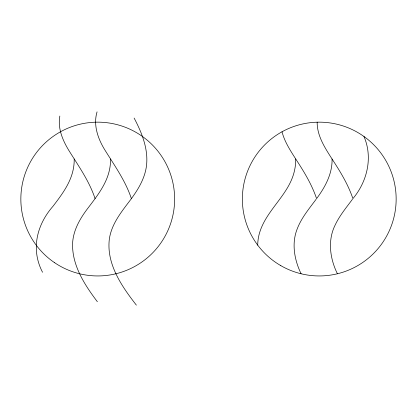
<?xml version="1.0" encoding="UTF-8"?>
<svg xmlns="http://www.w3.org/2000/svg" width="417" height="417" viewBox="0 0 417 417"><rect width="100%" height="100%" fill="white"/><g stroke="black" fill="none" stroke-linecap="round" stroke-linejoin="round"><path stroke-width="0.63" d="M74.221 159.002L74.169 161.848A49.279 49.279 0 0 1 73.121 169.974C70.145 183.767 61.382 195.265 53.016 206.253C36.722 224.784 30.618 249.564 42.555 272.275M282.017 131.777C284.566 141.733 290.279 150.422 295.731 159.002L295.684 161.848A49.279 49.279 0 0 1 294.631 169.974C289.513 195.02 265.222 210.241 259.03 234.781A46.6 46.6 0 0 0 257.711 245.144M317.149 122.186C317.097 135.973 324.926 147.827 332.073 159.039C332.438 173.733 325.124 187.176 316.592 198.628C311.796 184.392 303.91 171.502 295.731 159.002M110.557 159.039L110.505 161.879A49.274 49.274 0 0 1 109.452 170C106.319 184.502 96.817 196.402 88.076 207.958C80.064 218.419 73.022 230.476 72.568 243.987C72.177 265.759 84.745 285.004 97.359 301.726M59.834 116.056C57.525 128.618 62.894 140.899 69.404 151.335C78.912 166.539 89.4 181.437 95.076 198.628M97.062 111.86C92.902 125.58 98.323 139.799 105.72 151.335C115.233 166.539 125.715 181.437 131.391 198.628M352.459 199.243C346.235 207.666 339.433 215.813 334.992 225.383C327.46 240.708 330.045 258.905 337.416 273.771M316.107 199.284C308.987 208.901 301.079 218.263 296.92 229.652C291.457 244.101 294.548 260.224 301.1 273.771M136.38 305.14C121.754 286.375 106.189 263.909 109.369 238.842C111.667 223.522 121.879 211.315 130.881 199.331C138.381 189.172 145.199 177.835 146.576 165.028C148.28 148.457 141.697 132.434 134.123 118.068M332.073 159.039C340.241 171.528 348.117 184.408 352.907 198.628C367.231 181.577 373.059 157.454 363.973 136.5M280.813 265.645A76.895 76.895 0 0 0 396.15 199.05A76.895 76.895 0 0 0 280.813 132.46A76.895 76.895 0 0 0 280.813 265.645M54.643 262.731A76.895 76.895 0 0 0 174.442 204.538A76.895 76.895 0 0 0 64.145 129.885A76.895 76.895 0 0 0 54.643 262.731"/></g></svg>
